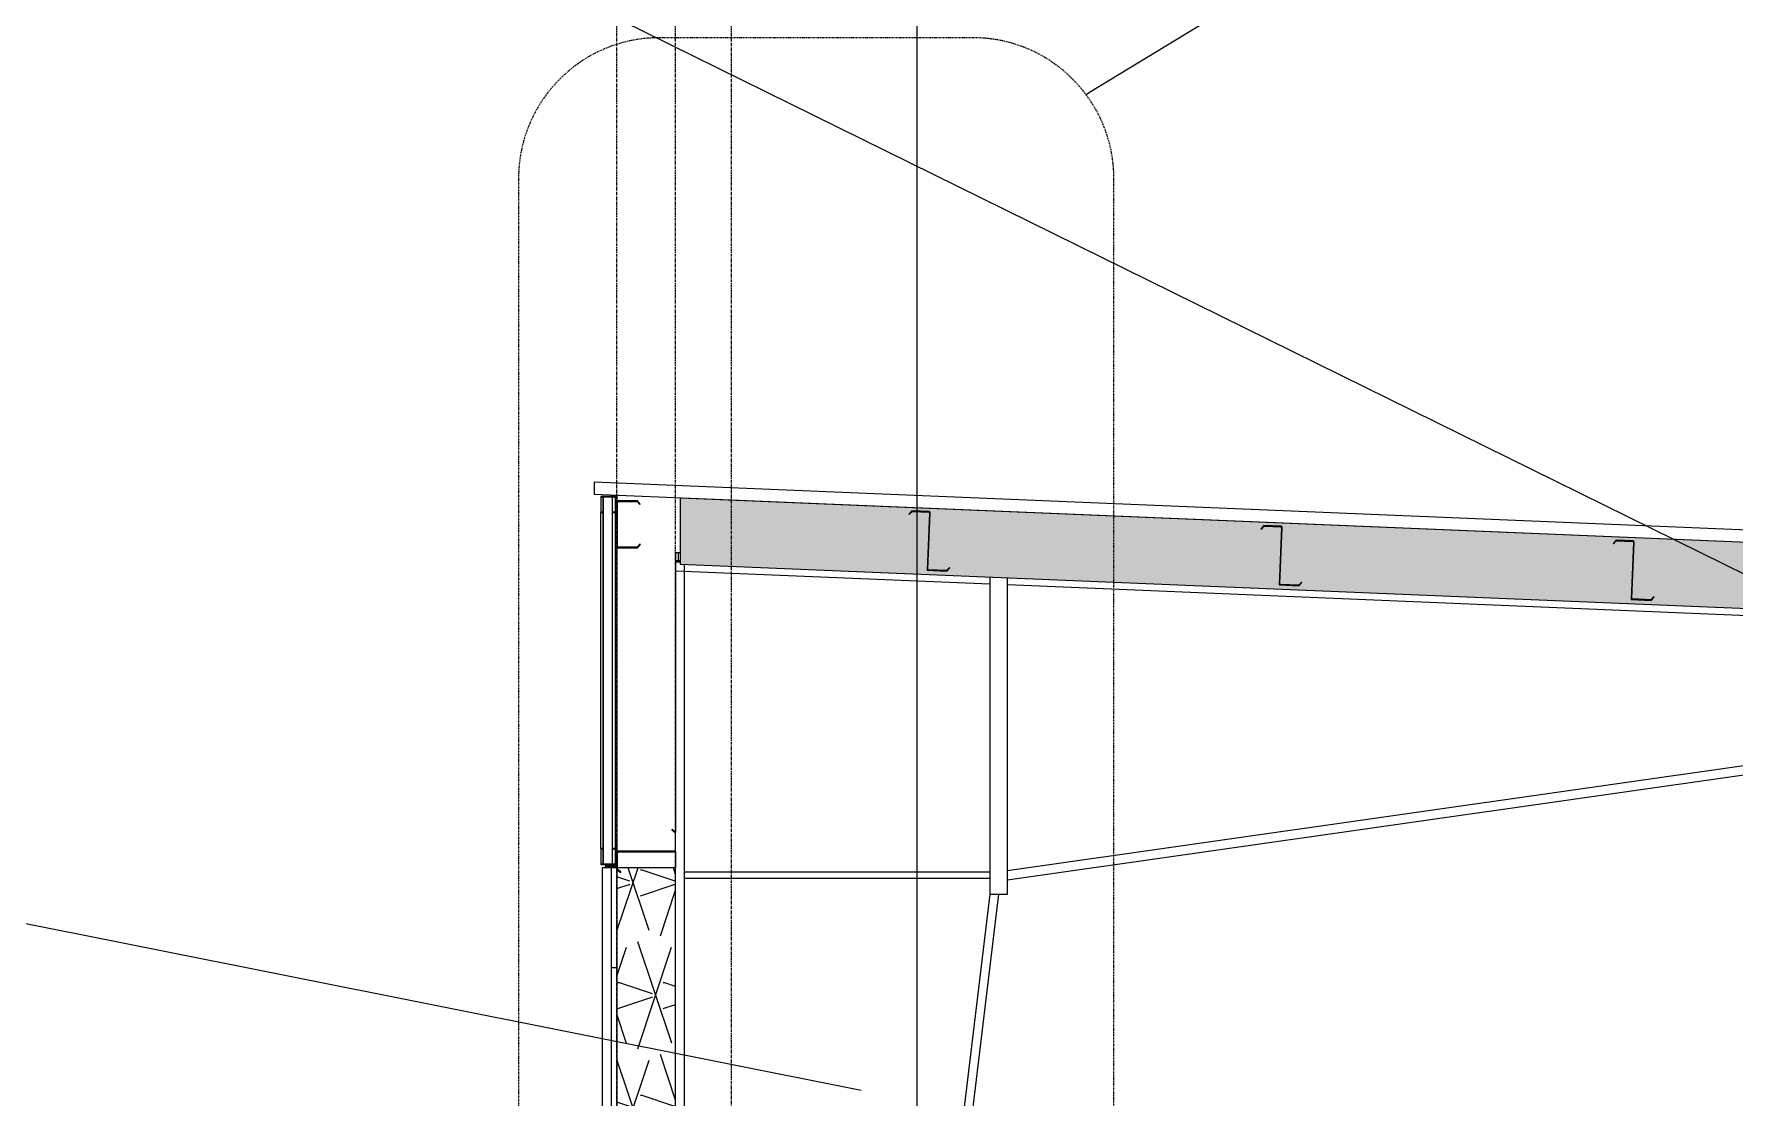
# Model space of a CAD drawing. Header units: inches. Extents: x 21386 to 98813, y -290 to 853.
# Drawn here: x 31716.3 to 32005.9, y 295.8 to 477 of the extents above; entities that cross this region are included whole.
import ezdxf

# ---------------------------------------------------------------- set-up
doc = ezdxf.new("R2010")
doc.units = ezdxf.units.IN
doc.header["$MEASUREMENT"] = 0
doc.linetypes.add('Dash Dot 3_16_', pattern=[0.3125, 0.1875, -0.0625, 0, -0.0625])
doc.linetypes.add('Grid Line 1_2_', pattern=[0.875, 0.5, -0.125, 0.125, -0.125])
for name, color, linetype, lineweight in [('A-ANNO-IDEN', 131, 'Continuous', 9), ('A-ANNO-SYMB', 150, 'Continuous', 9), ('A-CLNG', 13, 'Continuous', 13), ('A-CLNG-PATT', 13, 'Continuous', 25), ('A-GLAZ-CWMG', 51, 'Continuous', 13), ('A-ROOF', 132, 'Continuous', 13), ('A-WALL', 113, 'Continuous', 13), ('A-WALL-PATT', 111, 'Continuous', 25), ('G-ANNO-SYMB', 111, 'Continuous', 9), ('S-BEAM', 12, 'Continuous', 13), ('S-COLS', 52, 'Continuous', 13), ('S-GRID', 1, 'Continuous', 9)]:
    doc.layers.add(name, color=color, linetype=linetype, lineweight=lineweight)
pattern_1 = [(45, (22011.012, 102), (-19.007, 19.007), []), (45, (22011.012, 130.8), (-19.007, 19.007), [])]
pattern_2 = [(161.57, (22011.972, 102.96), (-7.6802237, -0.0009796), [0, -54.643, 6.067, 0]), (18.43, (22010.052, 102.96), (-7.6802237, 0.0009796), [0, -54.643, 6.067, 0]), (108.43, (22011.972, 102.96), (3.8382953, -19.2013653), [18.211, -42.499]), (71.57, (22010.052, 102.96), (3.8382953, 19.2013653), [18.211, -42.499])]

# ---------------------------------------------------------------- blocks, each defined once
blk = doc.blocks.new('Girt_C - 8_D-1405488-Building Section - North_South looking East _ Fitness Center')
at = {"layer": 'S-BEAM', "lineweight": 9}
h = blk.add_hatch(dxfattribs=at)
h.set_pattern_fill('FP_37', color=8, style=0, pattern_type=2)
h.set_pattern_definition(pattern_1)
h.paths.add_polyline_path([(21127.8, 389.49), (21128.29, 390.06), (21128.2, 390.13), (21127.75, 389.6), (21124.49, 389.6), (21124.49, 389.49)], flags=0)
h.paths.add_polyline_path([(21124.41, 389.67), (21124.41, 397.3), (21124.3, 397.3), (21124.3, 389.67)], flags=0)
h.paths.add_polyline_path([(21128.2, 396.84), (21128.28, 396.91), (21127.8, 397.49), (21124.49, 397.49), (21124.49, 397.38), (21127.75, 397.38)], flags=0)
at = {"layer": 'S-BEAM', "color": 7}
for p, q in [((21124.3, 397.3), (21124.3, 389.67)), ((21124.41, 389.67), (21124.41, 397.3)), ((21127.8, 397.49), (21124.49, 397.49)), ((21124.49, 397.38), (21127.75, 397.38)), ((21127.75, 397.38), (21128.2, 396.84)), ((21128.28, 396.91), (21127.8, 397.49)), ((21128.2, 396.84), (21128.28, 396.91)), ((21127.75, 389.6), (21124.49, 389.6)), ((21124.49, 389.49), (21127.8, 389.49)), ((21128.2, 390.13), (21127.75, 389.6)), ((21127.8, 389.49), (21128.29, 390.06)), ((21128.29, 390.06), (21128.2, 390.13))]:
    blk.add_line(p, q, dxfattribs=at)
for centre, radius, start, end in [((21124.49, 397.3), 0.188, 90, 180), ((21124.49, 397.3), 0.0782, 92.1227, 180), ((21124.49, 389.67), 0.188, 180, 270), ((21124.49, 389.67), 0.0782, 180, 266.9576)]:
    blk.add_arc(centre, radius, start, end, dxfattribs=at)
blk = doc.blocks.new('Rectangular Mullion - Profile_Polycarbonate_Upper and left-1768104-Building Section - North_South looking East _ Fitness Center')
at = {"layer": 'A-GLAZ-CWMG', "color": 7}
for p, q in [((21124.05, 398.24), (21121.55, 398.24)), ((21121.55, 398.24), (21121.55, 395.49)), ((21121.62, 395.55), (21121.62, 398.17)), ((21121.62, 398.17), (21123.99, 398.17)), ((21123.99, 398.17), (21123.99, 395.55)), ((21124.05, 395.49), (21124.05, 398.24)), ((21121.55, 395.49), (21121.98, 395.49)), ((21121.92, 395.55), (21121.62, 395.55)), ((21121.98, 395.74), (21121.92, 395.74)), ((21121.92, 395.74), (21121.92, 395.55)), ((21121.98, 395.49), (21121.98, 395.74)), ((21123.62, 395.74), (21123.55, 395.74)), ((21123.55, 395.74), (21123.55, 395.49)), ((21123.55, 395.49), (21124.05, 395.49)), ((21123.62, 395.55), (21123.62, 395.74)), ((21123.99, 395.55), (21123.62, 395.55))]:
    blk.add_line(p, q, dxfattribs=at)
blk = doc.blocks.new('Rectangular Mullion - Profile_Polycarbonate_Lower-1768105-Building Section - North_South looking East _ Fitness Center')
at = {"layer": 'A-GLAZ-CWMG', "color": 7}
for p, q in [((21121.98, 338.27), (21121.55, 338.27)), ((21121.55, 338.27), (21121.55, 335.52)), ((21121.62, 335.58), (21121.62, 338.21)), ((21121.62, 338.21), (21121.92, 338.21)), ((21121.92, 338.21), (21121.92, 338.02)), ((21121.92, 338.02), (21121.98, 338.02)), ((21121.98, 338.02), (21121.98, 338.27)), ((21124.05, 338.27), (21123.55, 338.27)), ((21123.55, 338.27), (21123.55, 338.02)), ((21123.55, 338.02), (21123.62, 338.02)), ((21123.62, 338.02), (21123.62, 338.21)), ((21123.62, 338.21), (21123.99, 338.21)), ((21123.99, 338.21), (21123.99, 335.58)), ((21124.05, 335.52), (21124.05, 338.27)), ((21121.55, 335.52), (21124.05, 335.52)), ((21123.99, 335.58), (21121.62, 335.58))]:
    blk.add_line(p, q, dxfattribs=at)
blk = doc.blocks.new('Rectangular Mullion - Profile_Polycarbonate_right-1766190-Building Section - North_South looking East _ Fitness Center')
at = {"layer": 'A-GLAZ-CWMG', "color": 10, "lineweight": 9}
for p, q in [((21121.98, 335.58), (21121.98, 398.17)), ((21123.55, 335.58), (21123.55, 398.17))]:
    blk.add_line(p, q, dxfattribs=at)
at = {"layer": 'A-GLAZ-CWMG', "color": 8, "lineweight": 9}
for p, q in [((21121.55, 338.27), (21121.55, 395.49)), ((21124.05, 338.27), (21124.05, 395.49))]:
    blk.add_line(p, q, dxfattribs=at)
blk = doc.blocks.new('Girt_Z - 10_D-1351983-Building Section - North_South looking East _ Fitness Center')
at = {"layer": 'S-BEAM', "color": 7}
for p, q in [((21174.51, 395.78), (21174, 395.22)), ((21174, 395.22), (21174.08, 395.15)), ((21174.08, 395.15), (21174.56, 395.67)), ((21177.44, 395.65), (21174.51, 395.78)), ((21174.56, 395.67), (21177.44, 395.55)), ((21177.51, 395.46), (21177.11, 385.66)), ((21177.22, 385.84), (21177.62, 395.46)), ((21177.11, 385.66), (21180.48, 385.52)), ((21180.43, 385.63), (21177.29, 385.76)), ((21180.9, 386.15), (21180.43, 385.63)), ((21180.48, 385.52), (21180.98, 386.07)), ((21180.98, 386.07), (21180.9, 386.15))]:
    blk.add_line(p, q, dxfattribs=at)
for centre, radius, start, end in [((21177.44, 395.47), 0.187, 357.6141, 87.6141), ((21177.44, 395.47), 0.0782, 357.6141, 85.4913), ((21177.3, 385.84), 0.0782, 177.6141, 264.5717)]:
    blk.add_arc(centre, radius, start, end, dxfattribs=at)
blk = doc.blocks.new('Girt_Z - 10_D-V72-Building Section - North_South looking East _ Fitness Center')
at = {"layer": 'S-BEAM', "lineweight": 9}
h = blk.add_hatch(dxfattribs=at)
h.set_pattern_fill('FP_37', color=8, style=0, pattern_type=2)
h.set_pattern_definition(pattern_1)
h.paths.add_polyline_path([(21240.43, 383.02), (21240.93, 383.58), (21240.85, 383.65), (21240.38, 383.13), (21237.24, 383.26), (21237.05, 383.16)], flags=0)
h.paths.add_polyline_path([(21237.05, 383.16), (21237.17, 383.34), (21237.57, 392.96), (21237.46, 392.97), (21237.3, 389.03)], flags=0)
h.paths.add_polyline_path([(21234.03, 392.65), (21234.5, 393.17), (21237.39, 393.05), (21237.39, 393.16), (21234.46, 393.28), (21233.95, 392.73)], flags=0)
at = {"layer": 'S-BEAM', "color": 7}
for p, q in [((21234.46, 393.28), (21233.95, 392.73)), ((21233.95, 392.73), (21234.03, 392.65)), ((21234.03, 392.65), (21234.5, 393.17)), ((21237.39, 393.16), (21234.46, 393.28)), ((21234.5, 393.17), (21237.39, 393.05)), ((21237.46, 392.97), (21237.05, 383.16)), ((21237.17, 383.34), (21237.57, 392.96)), ((21237.05, 383.16), (21240.43, 383.02)), ((21240.38, 383.13), (21237.24, 383.26)), ((21240.85, 383.65), (21240.38, 383.13)), ((21240.43, 383.02), (21240.93, 383.58)), ((21240.93, 383.58), (21240.85, 383.65))]:
    blk.add_line(p, q, dxfattribs=at)
for centre, radius, start, end in [((21237.38, 392.97), 0.187, 357.6141, 87.6141), ((21237.38, 392.97), 0.0782, 357.6141, 85.4913), ((21237.25, 383.34), 0.0782, 177.6141, 264.5717)]:
    blk.add_arc(centre, radius, start, end, dxfattribs=at)
blk = doc.blocks.new('Girt_Z - 10_D-V73-Building Section - North_South looking East _ Fitness Center')
at = {"layer": 'S-BEAM', "color": 7}
for p, q in [((21294.41, 390.78), (21293.9, 390.23)), ((21293.9, 390.23), (21293.98, 390.15)), ((21293.98, 390.15), (21294.45, 390.67)), ((21297.34, 390.66), (21294.41, 390.78)), ((21294.45, 390.67), (21297.34, 390.55)), ((21297.41, 390.47), (21297, 380.66)), ((21297.12, 380.85), (21297.52, 390.46)), ((21297, 380.66), (21300.37, 380.52)), ((21300.33, 380.64), (21297.19, 380.77)), ((21300.8, 381.15), (21300.33, 380.64)), ((21300.37, 380.52), (21300.88, 381.08)), ((21300.88, 381.08), (21300.8, 381.15))]:
    blk.add_line(p, q, dxfattribs=at)
for centre, radius, start, end in [((21297.33, 390.47), 0.187, 357.6141, 87.6141), ((21297.33, 390.47), 0.0782, 357.6141, 85.4913), ((21297.2, 380.84), 0.0782, 177.6141, 264.5717)]:
    blk.add_arc(centre, radius, start, end, dxfattribs=at)
blk = doc.blocks.new('columns and girder2 - one-1334686-Building Section - North_South looking East _ Fitness Center')
at = {"layer": 'S-BEAM', "color": 8, "lineweight": 9}
for p, q in [((21134.3, 387.29), (21134.3, 341.06)), ((21135.05, 387.26), (21134.3, 387.29)), ((21134.3, 387.06), (21134.3, 385.56)), ((21135.05, 387.03), (21134.3, 387.06)), ((21134.3, 385.56), (21187.8, 383.33)), ((21135.8, 168), (21135.8, 386.67)), ((21187.8, 384.5), (21187.8, 330.48)), ((21190.8, 330.48), (21190.8, 384.38)), ((21190.8, 383.21), (21598.33, 366.23)), ((21362.99, 359.02), (21190.8, 334.44)), ((21190.8, 332.92), (21363, 357.5)), ((21134.3, 337.69), (21134.3, 335)), ((21187.8, 334.23), (21135.8, 334.23)), ((21135.8, 333.23), (21187.8, 333.23)), ((21187.8, 330.48), (21148.04, 0)), ((21149.56, 0), (21189.31, 330.48)), ((21187.8, 330.48), (21190.8, 330.48))]:
    blk.add_line(p, q, dxfattribs=at)
blk = doc.blocks.new('L-Angle - L2X2X3_16-1162514-Building Section - North_South looking East _ Fitness Center')
at = {"layer": 'S-BEAM', "color": 7}
for p, q in [((21124.12, 336.99), (21124.12, 335.56)), ((21124.3, 335.18), (21124.3, 337.18)), ((21122.3, 335.18), (21124.3, 335.18)), ((21123.93, 335.37), (21122.49, 335.37))]:
    blk.add_line(p, q, dxfattribs=at)
for centre, start, end in [((21124.3, 336.99), 90, 180), ((21122.49, 335.18), 90, 180), ((21123.93, 335.56), 270, 0)]:
    blk.add_arc(centre, 0.188, start, end, dxfattribs=at)
blk = doc.blocks.new('Girt_Z - 10_D-1772157-Building Section - North_South looking East _ Fitness Center')
at = {"layer": 'S-BEAM', "color": 7}
for p, q in [((21133.73, 341.54), (21133.66, 341.46)), ((21133.66, 341.46), (21134.19, 341.01)), ((21134.3, 341.06), (21133.73, 341.54)), ((21134.19, 341.01), (21134.19, 337.87)), ((21134.3, 337.69), (21134.3, 341.06)), ((21124.3, 337.61), (21124.3, 334.67)), ((21124.41, 334.72), (21124.41, 337.61)), ((21134.12, 337.8), (21124.49, 337.8)), ((21124.49, 337.69), (21134.3, 337.69)), ((21124.3, 334.67), (21124.88, 334.19)), ((21124.95, 334.27), (21124.41, 334.72)), ((21124.88, 334.19), (21124.95, 334.27))]:
    blk.add_line(p, q, dxfattribs=at)
for centre, radius, start, end in [((21124.49, 337.61), 0.188, 90, 180), ((21124.49, 337.61), 0.0782, 90, 177.8773), ((21134.12, 337.88), 0.0782, 270, 356.9576)]:
    blk.add_arc(centre, radius, start, end, dxfattribs=at)

msp = doc.modelspace()

# ---------------------------------------------------------------- hatches: boundary and pattern name
at = {"layer": 'A-CLNG-PATT', "lineweight": 9}
h = msp.add_hatch(dxfattribs=at)
h.set_pattern_fill('FP_35', color=8, style=0, pattern_type=2)
h.set_pattern_definition(pattern_2)
h.paths.add_polyline_path([(33061.94, 335.22), (33061.94, 346.48), (31826.31, 397.96), (31826.31, 386.7), (32950.6, 339.86)], flags=0)
at = {"layer": 'A-WALL-PATT', "lineweight": 9}
h = msp.add_hatch(dxfattribs=at)
h.set_pattern_fill('FP_38', color=8, style=0, pattern_type=2)
h.set_pattern_definition([(0, (22011.012, 102), (0, 24), []), (90, (22011.012, 102), (-24, 1e-15), [])])
h.paths.add_polyline_path([(31815.56, 146.25), (31815.56, 335), (31814.56, 335), (31814.56, 146.25)], flags=0)
h = msp.add_hatch(dxfattribs=at)
h.set_pattern_fill('FP_35', color=8, style=0, pattern_type=2)
h.set_pattern_definition(pattern_2)
h.paths.add_polyline_path([(31825.56, 146.25), (31825.56, 335), (31815.56, 335), (31815.56, 146.25)], flags=0)

# ---------------------------------------------------------------- linework, layer by layer
at = {"layer": 'A-ANNO-IDEN', "color": 153}
for p, q in [((32151.64, 313.82), (31591.56, 590.24)), ((31857.14, 297.04), (31590.44, 350.26))]:
    msp.add_line(p, q, dxfattribs=at)
at = {"layer": 'A-ANNO-SYMB'}
for p, q in [((31896.02, 467.11), (31995.12, 527.35)), ((31895.45, 466.68), (31896.02, 467.11))]:
    msp.add_line(p, q, dxfattribs=at)
at = {"layer": 'A-ANNO-SYMB', "linetype": 'Dash Dot 3_16_'}
for p, q in [((31876.18, 476.37), (31822.8, 476.37)), ((31798.8, 452.37), (31798.8, -45.66)), ((31900.18, -45.66), (31900.18, 452.37))]:
    msp.add_line(p, q, dxfattribs=at)
for centre, start, end in [((31822.8, 452.37), 90, 180), ((31876.18, 452.37), 0, 90)]:
    msp.add_arc(centre, 24, start, end, dxfattribs=at)
at = {"layer": 'A-CLNG', "color": 7}
for p, q in [((33061.94, 346.48), (31826.31, 397.96)), ((31826.31, 397.96), (31826.31, 386.7)), ((31826.31, 386.7), (33061.94, 335.22))]:
    msp.add_line(p, q, dxfattribs=at)
at = {"layer": 'A-ROOF', "color": 7}
for p, q in [((33124.35, 345.96), (31811.71, 400.65)), ((31811.71, 400.65), (31811.71, 398.65)), ((31811.71, 398.65), (33124.35, 343.95))]:
    msp.add_line(p, q, dxfattribs=at)
at = {"layer": 'A-WALL', "color": 7}
for p, q in [((31813.24, 398.17), (31813.24, 335.58)), ((31814.81, 398.17), (31813.24, 398.17)), ((31814.81, 335.58), (31814.81, 398.17)), ((31813.06, 335), (31813.06, 96)), ((31825.56, 335), (31813.06, 335)), ((31813.24, 335.58), (31814.81, 335.58)), ((31814.56, 335), (31814.56, 96)), ((31815.56, 335), (31815.56, 96)), ((31825.56, 96), (31825.56, 335))]:
    msp.add_line(p, q, dxfattribs=at)
at = {"layer": 'A-WALL', "color": 10, "lineweight": 9}
for p, q in [((31813.24, 398.17), (31813.24, 335.58)), ((31814.81, 398.17), (31814.81, 398.17)), ((31814.81, 335.58), (31814.81, 398.17)), ((31814.81, 335.58), (31814.81, 335.58))]:
    msp.add_line(p, q, dxfattribs=at)
at = {"layer": 'A-WALL', "color": 8, "lineweight": 9}
for p, q in [((31815.56, 398.49), (31815.56, 397.3)), ((31815.56, 389.67), (31815.56, 337.61))]:
    msp.add_line(p, q, dxfattribs=at)
at = {"layer": 'G-ANNO-SYMB'}
msp.add_line((31866.6, 737.16), (31866.6, -79.66), dxfattribs=at)
at = {"layer": 'S-COLS', "color": 8, "lineweight": 9}
for p, q in [((31825.56, 388.62), (31825.56, 387.29)), ((31825.99, 388.62), (31825.56, 388.62)), ((31825.99, 388.62), (31825.99, 387.27)), ((31826.3, 388.62), (31825.99, 388.62))]:
    msp.add_line(p, q, dxfattribs=at)
at = {"layer": 'S-GRID', "linetype": 'Grid Line 1_2_'}
for p, q in [((31815.56, -273.16), (31815.56, 738.66)), ((31825.56, -273.16), (31825.56, 738.66)), ((31835.06, -273.16), (31835.06, 738.66))]:
    msp.add_line(p, q, dxfattribs=at)

# ---------------------------------------------------------------- block references
at = {"layer": 'A-GLAZ-CWMG', "color": 8, "lineweight": 9}
for name in ['Rectangular Mullion - Profile_Polycarbonate_Upper and left-1768104-Building Section - North_South looking East _ Fitness Center', 'Rectangular Mullion - Profile_Polycarbonate_right-1766190-Building Section - North_South looking East _ Fitness Center', 'Rectangular Mullion - Profile_Polycarbonate_Lower-1768105-Building Section - North_South looking East _ Fitness Center']:
    msp.add_blockref(name, (10691.26, 0), dxfattribs=at)
at = {"layer": 'S-BEAM', "color": 8, "lineweight": 9}
for name in ['Girt_C - 8_D-1405488-Building Section - North_South looking East _ Fitness Center', 'Girt_Z - 10_D-1351983-Building Section - North_South looking East _ Fitness Center', 'Girt_Z - 10_D-V72-Building Section - North_South looking East _ Fitness Center', 'Girt_Z - 10_D-V73-Building Section - North_South looking East _ Fitness Center', 'columns and girder2 - one-1334686-Building Section - North_South looking East _ Fitness Center', 'Girt_Z - 10_D-1772157-Building Section - North_South looking East _ Fitness Center', 'L-Angle - L2X2X3_16-1162514-Building Section - North_South looking East _ Fitness Center']:
    msp.add_blockref(name, (10691.26, 0), dxfattribs=at)

doc.saveas('drawing.dxf')
